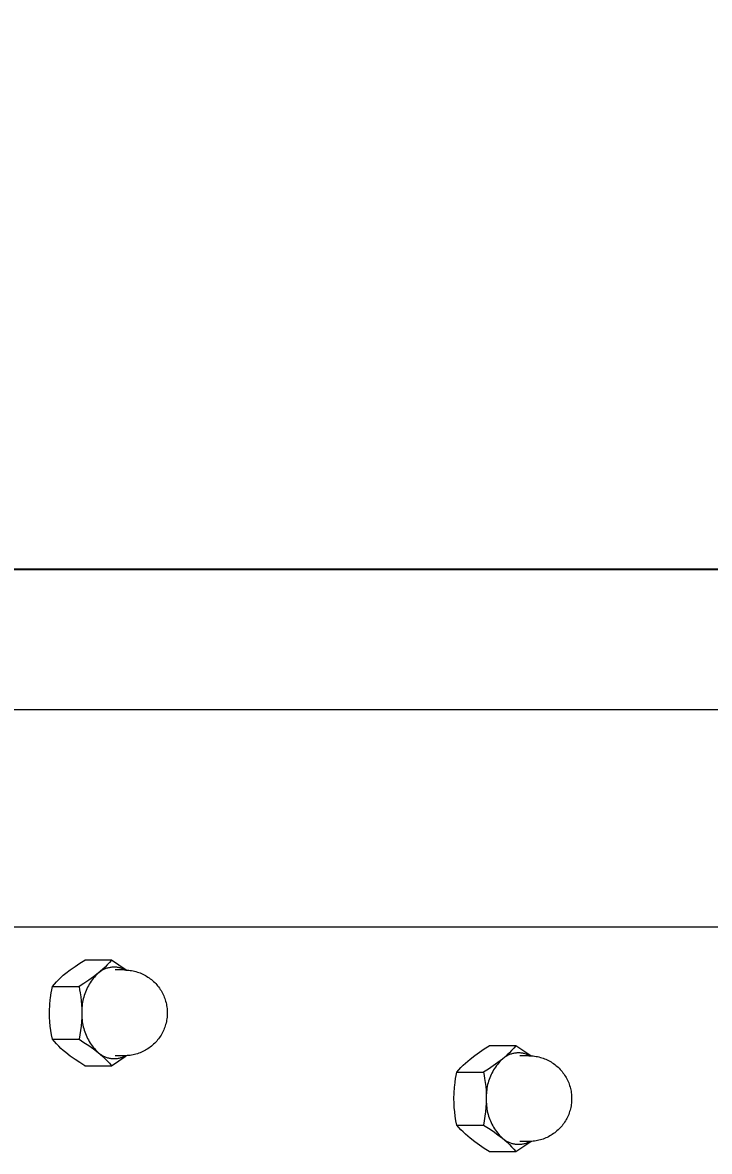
# Model space of a CAD drawing. Header units: inches. Extents: x -14 to 184, y -4 to 134.
# Drawn here: x 63.06 to 67.79, y 126.03 to 133.81 of the extents above; entities that cross this region are included whole.
import ezdxf

# ---------------------------------------------------------------- set-up
doc = ezdxf.new("R2010")
doc.units = ezdxf.units.IN
doc.layers.add('ZANO_R', color=7, linetype='Continuous', lineweight=0)
doc.layers.add('ZANO_W', color=1, linetype='Continuous', lineweight=0)
doc.styles.get("Standard").update_dxf_attribs({"font": 'arial.ttf'})
doc.dimstyles.new('amerykanie', dxfattribs={"dimtxt": 50, "dimasz": 50, "dimexe": 0.5, "dimexo": 0.5, "dimgap": 1, "dimtad": 1, "dimdec": 0, "dimzin": 0, "dimlunit": 5, "dimtxsty": 'Standard', "dimcen": 0.09, "dimclrd": 1, "dimclre": 1, "dimclrt": 1, "dimazin": 0, "dimtfac": 1, "dimtdec": 0, "dimtmove": 0, "dimatfit": 3, "dimfxl": 1, "dimtzin": 0, "dimarcsym": 1})

# ---------------------------------------------------------------- blocks, each defined once
blk = doc.blocks.new('*D381')
at = {"layer": 'ZANO_W', "color": 1, "lineweight": -2}
for p, q in [((-4.1373, 129.4139), (-4.1373, 130.5417)), ((72.4524, 129.4354), (72.4524, 130.5417)), ((-3.1373, 130.0417), (71.4524, 130.0417))]:
    blk.add_line(p, q, dxfattribs=at)
at = {"layer": 'ZANO_W', "color": 1}
for points in [[(-3.1373, 130.2084), (-3.1373, 129.8751), (-4.1373, 130.0417)], [(71.4524, 129.8751), (71.4524, 130.2084), (72.4524, 130.0417)]]:
    blk.add_solid(points, dxfattribs=at)
at = {"layer": 'ZANO_W', "color": 1, "insert": (34.1576, 131.3819), "char_height": 1.625, "attachment_point": 5}
blk.add_mtext('76 9/16', dxfattribs=at)

msp = doc.modelspace()

# ---------------------------------------------------------------- linework, layer by layer
at = {"layer": 'ZANO_R'}
for p, q in [((72.29642, 129.07141), (59.9263, 129.07141)), ((72.24184, 127.57534), (60.27113, 127.57534)), ((63.45856, 127.32741), (63.49249, 127.34848)), ((63.67542, 127.34848), (63.49249, 127.34848)), ((63.67542, 127.34848), (63.66151, 127.33205)), ((63.77819, 127.27977), (63.67542, 127.34848)), ((63.36125, 127.25756), (63.3929, 127.28192)), ((63.3929, 127.28192), (63.42535, 127.30522)), ((63.42535, 127.30522), (63.45856, 127.32741)), ((63.60047, 127.27137), (63.58396, 127.25756)), ((63.60228, 127.27169), (63.59752, 127.2684)), ((63.6165, 127.28575), (63.60047, 127.27137)), ((63.60716, 127.27482), (63.60228, 127.27169)), ((63.61214, 127.27777), (63.60716, 127.27482)), ((63.61722, 127.28055), (63.61214, 127.27777)), ((63.63203, 127.30066), (63.6165, 127.28575)), ((63.62239, 127.28315), (63.61722, 127.28055)), ((63.62765, 127.28557), (63.62239, 127.28315)), ((63.633, 127.2878), (63.62765, 127.28557)), ((63.64704, 127.3161), (63.63203, 127.30066)), ((63.63841, 127.28985), (63.633, 127.2878)), ((63.6439, 127.29171), (63.63841, 127.28985)), ((63.64944, 127.29337), (63.6439, 127.29171)), ((63.66151, 127.33205), (63.64704, 127.3161)), ((63.65504, 127.29485), (63.64944, 127.29337)), ((63.66069, 127.29612), (63.65504, 127.29485)), ((63.66638, 127.2972), (63.66069, 127.29612)), ((63.6721, 127.29808), (63.66638, 127.2972)), ((63.67785, 127.29876), (63.6721, 127.29808)), ((63.68362, 127.29924), (63.67785, 127.29876)), ((63.68941, 127.29952), (63.68362, 127.29924)), ((63.6952, 127.2996), (63.68941, 127.29952)), ((63.70099, 127.29948), (63.6952, 127.2996)), ((63.70677, 127.29916), (63.70099, 127.29948)), ((63.76491, 127.28007), (63.70227, 127.28007)), ((63.71253, 127.29863), (63.70677, 127.29916)), ((63.71828, 127.29791), (63.71253, 127.29863)), ((63.72399, 127.29698), (63.71828, 127.29791)), ((63.72967, 127.29586), (63.72399, 127.29698)), ((63.73531, 127.29454), (63.72967, 127.29586)), ((63.7409, 127.29303), (63.73531, 127.29454)), ((63.74643, 127.29132), (63.7409, 127.29303)), ((63.7519, 127.28942), (63.74643, 127.29132)), ((63.7573, 127.28733), (63.7519, 127.28942)), ((63.76263, 127.28506), (63.7573, 127.28733)), ((63.76787, 127.2826), (63.76263, 127.28506)), ((63.76491, 127.28007), (63.77499, 127.2799)), ((63.77303, 127.27996), (63.76787, 127.2826)), ((63.77499, 127.2799), (63.78506, 127.27938)), ((63.78506, 127.27938), (63.79511, 127.27852)), ((63.79511, 127.27852), (63.80512, 127.27732)), ((63.80512, 127.27732), (63.81508, 127.27578)), ((63.81508, 127.27578), (63.82499, 127.27389)), ((63.82499, 127.27389), (63.83482, 127.27167)), ((63.83482, 127.27167), (63.84458, 127.26912)), ((63.2837, 127.18307), (63.29817, 127.19901)), ((63.29817, 127.19901), (63.31317, 127.21445)), ((63.31317, 127.21445), (63.3287, 127.22937)), ((63.3287, 127.22937), (63.34473, 127.24374)), ((63.34473, 127.24374), (63.36125, 127.25756)), ((63.51986, 127.2099), (63.48665, 127.1877)), ((63.55231, 127.23319), (63.51986, 127.2099)), ((63.52955, 127.19243), (63.52311, 127.18212)), ((63.53634, 127.2025), (63.52955, 127.19243)), ((63.54348, 127.21234), (63.53634, 127.2025)), ((63.55094, 127.22193), (63.54348, 127.21234)), ((63.55874, 127.23125), (63.55094, 127.22193)), ((63.58396, 127.25756), (63.55231, 127.23319)), ((63.56684, 127.24031), (63.55874, 127.23125)), ((63.57525, 127.24908), (63.56684, 127.24031)), ((63.58396, 127.25756), (63.57525, 127.24908)), ((63.58835, 127.26133), (63.58396, 127.25756)), ((63.59288, 127.26494), (63.58835, 127.26133)), ((63.59752, 127.2684), (63.59288, 127.26494)), ((63.84458, 127.26912), (63.85424, 127.26623)), ((63.85424, 127.26623), (63.86379, 127.26302)), ((63.86379, 127.26302), (63.87323, 127.25948)), ((63.87323, 127.25948), (63.88255, 127.25562)), ((63.88255, 127.25562), (63.89173, 127.25145)), ((63.89173, 127.25145), (63.90076, 127.24696)), ((63.90076, 127.24696), (63.90963, 127.24217)), ((63.90963, 127.24217), (63.91833, 127.23708)), ((63.91833, 127.23708), (63.92686, 127.2317)), ((63.92686, 127.2317), (63.93519, 127.22602)), ((63.93519, 127.22602), (63.94333, 127.22007)), ((63.94333, 127.22007), (63.95126, 127.21384)), ((63.95126, 127.21384), (63.95897, 127.20735)), ((63.95897, 127.20735), (63.96645, 127.20059)), ((63.96645, 127.20059), (63.9737, 127.19359)), ((63.9737, 127.19359), (63.98071, 127.18633)), ((63.25672, 127.08878), (63.2616, 127.12222)), ((63.2616, 127.12222), (63.26547, 127.14447)), ((63.26547, 127.14447), (63.26978, 127.16664)), ((63.26978, 127.16664), (63.2837, 127.18307)), ((63.26978, 127.16664), (63.45271, 127.16664)), ((63.48665, 127.1877), (63.45271, 127.16664)), ((63.45271, 127.16664), (63.45702, 127.14447)), ((63.45702, 127.14447), (63.4609, 127.12222)), ((63.4609, 127.12222), (63.46503, 127.09492)), ((63.49217, 127.11624), (63.48836, 127.1047)), ((63.49638, 127.12764), (63.49217, 127.11624)), ((63.50097, 127.13889), (63.49638, 127.12764)), ((63.50595, 127.14998), (63.50097, 127.13889)), ((63.5113, 127.16089), (63.50595, 127.14998)), ((63.51702, 127.17161), (63.5113, 127.16089)), ((63.52311, 127.18212), (63.51702, 127.17161)), ((63.98071, 127.18633), (63.98746, 127.17885)), ((63.98746, 127.17885), (63.99396, 127.17114)), ((63.99396, 127.17114), (64.00019, 127.16321)), ((64.00019, 127.16321), (64.00614, 127.15507)), ((64.00614, 127.15507), (64.01182, 127.14674)), ((64.01182, 127.14674), (64.0172, 127.13821)), ((64.0172, 127.13821), (64.02229, 127.12951)), ((64.02229, 127.12951), (64.02708, 127.12064)), ((64.02708, 127.12064), (64.03157, 127.11161)), ((63.25129, 127.03107), (63.25298, 127.05418)), ((63.25297, 127.05418), (63.25385, 127.06355)), ((63.25385, 127.06355), (63.25407, 127.06567)), ((63.25406, 127.06567), (63.25513, 127.07559)), ((63.25513, 127.07559), (63.25668, 127.08844)), ((63.25668, 127.08844), (63.25672, 127.08878)), ((63.46503, 127.09492), (63.46827, 127.06749)), ((63.46827, 127.06749), (63.47061, 127.03998)), ((63.47061, 127.03998), (63.47206, 127.0124)), ((63.47533, 127.04542), (63.47396, 127.03335)), ((63.47712, 127.05744), (63.47533, 127.04542)), ((63.47932, 127.06939), (63.47712, 127.05744)), ((63.48193, 127.08126), (63.47932, 127.06939)), ((63.48494, 127.09303), (63.48193, 127.08126)), ((63.48836, 127.1047), (63.48494, 127.09303)), ((64.03157, 127.11161), (64.03574, 127.10243)), ((64.03574, 127.10243), (64.0396, 127.09312)), ((64.0396, 127.09312), (64.04314, 127.08368)), ((64.04314, 127.08368), (64.04635, 127.07412)), ((64.04635, 127.07412), (64.04924, 127.06446)), ((64.04924, 127.06446), (64.05179, 127.0547)), ((64.05179, 127.0547), (64.05401, 127.04487)), ((64.05401, 127.04487), (64.05589, 127.03496)), ((63.24989, 126.98479), (63.25004, 126.99984)), ((63.25063, 126.95426), (63.24989, 126.98479)), ((63.25004, 126.99984), (63.25024, 127.00792)), ((63.25025, 127.00792), (63.25129, 127.03107)), ((63.4726, 126.98479), (63.47187, 126.95426)), ((63.47206, 127.0124), (63.4726, 126.98479)), ((63.47245, 127.00909), (63.47232, 126.99694)), ((63.47232, 126.99694), (63.4726, 126.98479)), ((63.4726, 126.98479), (63.47232, 126.97264)), ((63.47232, 126.97264), (63.47245, 126.96049)), ((63.47299, 127.02123), (63.47245, 127.00909)), ((63.47245, 126.96049), (63.47299, 126.94835)), ((63.47396, 127.03335), (63.47299, 127.02123)), ((64.05589, 127.03496), (64.05744, 127.025)), ((64.05744, 127.025), (64.05864, 127.01499)), ((64.05864, 127.01499), (64.0595, 127.00494)), ((64.0595, 126.96464), (64.05864, 126.9546)), ((64.0595, 127.00494), (64.06001, 126.99487)), ((64.06001, 126.97471), (64.0595, 126.96464)), ((64.06001, 126.99487), (64.06019, 126.98479)), ((64.06019, 126.98479), (64.06001, 126.97471)), ((63.2524, 126.92378), (63.25063, 126.95426)), ((63.2552, 126.89337), (63.2524, 126.92378)), ((63.25904, 126.86307), (63.2552, 126.89337)), ((63.46729, 126.89337), (63.46346, 126.86307)), ((63.4701, 126.92378), (63.46729, 126.89337)), ((63.47187, 126.95426), (63.4701, 126.92378)), ((63.47299, 126.94835), (63.47396, 126.93624)), ((63.47396, 126.93624), (63.47533, 126.92417)), ((63.47533, 126.92417), (63.47712, 126.91215)), ((63.47712, 126.91215), (63.47932, 126.90019)), ((63.47932, 126.90019), (63.48193, 126.88833)), ((63.48193, 126.88833), (63.48494, 126.87655)), ((64.04314, 126.88591), (64.0396, 126.87647)), ((64.04635, 126.89547), (64.04314, 126.88591)), ((64.04924, 126.90513), (64.04635, 126.89547)), ((64.05179, 126.91488), (64.04924, 126.90513)), ((64.05401, 126.92472), (64.05179, 126.91488)), ((64.05589, 126.93462), (64.05401, 126.92472)), ((64.05744, 126.94459), (64.05589, 126.93462)), ((64.05864, 126.9546), (64.05744, 126.94459)), ((63.2639, 126.83292), (63.25904, 126.86307)), ((63.26978, 126.80295), (63.2639, 126.83292)), ((63.4586, 126.83292), (63.45271, 126.80295)), ((63.46346, 126.86307), (63.4586, 126.83292)), ((63.48494, 126.87655), (63.48836, 126.86489)), ((63.48836, 126.86489), (63.49217, 126.85335)), ((63.49217, 126.85335), (63.49638, 126.84195)), ((63.49638, 126.84195), (63.50097, 126.8307)), ((63.50097, 126.8307), (63.50595, 126.81961)), ((63.50595, 126.81961), (63.5113, 126.8087)), ((63.5113, 126.8087), (63.51702, 126.79798)), ((64.00019, 126.80638), (63.99396, 126.79845)), ((64.00614, 126.81451), (64.00019, 126.80638)), ((64.01182, 126.82285), (64.00614, 126.81451)), ((64.0172, 126.83137), (64.01182, 126.82285)), ((64.02229, 126.84008), (64.0172, 126.83137)), ((64.02708, 126.84895), (64.02229, 126.84008)), ((64.03157, 126.85798), (64.02708, 126.84895)), ((64.03574, 126.86716), (64.03157, 126.85798)), ((64.0396, 126.87647), (64.03574, 126.86716)), ((63.2837, 126.78652), (63.26978, 126.80295)), ((63.26978, 126.80295), (63.45271, 126.80295)), ((63.29817, 126.77057), (63.2837, 126.78652)), ((63.31317, 126.75514), (63.29817, 126.77057)), ((63.3287, 126.74022), (63.31317, 126.75514)), ((63.34473, 126.72585), (63.3287, 126.74022)), ((63.45271, 126.80295), (63.48665, 126.78188)), ((63.48665, 126.78188), (63.51986, 126.75969)), ((63.51702, 126.79798), (63.52311, 126.78746)), ((63.51986, 126.75969), (63.55231, 126.7364)), ((63.52311, 126.78746), (63.52955, 126.77716)), ((63.52955, 126.77716), (63.53634, 126.76708)), ((63.53634, 126.76708), (63.54348, 126.75725)), ((63.54348, 126.75725), (63.55094, 126.74766)), ((63.55094, 126.74766), (63.55874, 126.73833)), ((63.55231, 126.7364), (63.58396, 126.71203)), ((63.55874, 126.73833), (63.56684, 126.72928)), ((63.56684, 126.72928), (63.57525, 126.72051)), ((63.90963, 126.72741), (63.90076, 126.72262)), ((63.91833, 126.7325), (63.90963, 126.72741)), ((63.92686, 126.73789), (63.91833, 126.7325)), ((63.93519, 126.74356), (63.92686, 126.73789)), ((63.94333, 126.74952), (63.93519, 126.74356)), ((63.95126, 126.75574), (63.94333, 126.74952)), ((63.95897, 126.76224), (63.95126, 126.75574)), ((63.96645, 126.769), (63.95897, 126.76224)), ((63.9737, 126.776), (63.96645, 126.769)), ((63.98071, 126.78325), (63.9737, 126.776)), ((63.98746, 126.79074), (63.98071, 126.78325)), ((63.99396, 126.79845), (63.98746, 126.79074)), ((66.20923, 126.71467), (66.24244, 126.73686)), ((66.24244, 126.73686), (66.27638, 126.75793)), ((66.45931, 126.75793), (66.27638, 126.75793)), ((66.44539, 126.7415), (66.43092, 126.72555)), ((66.45931, 126.75793), (66.44539, 126.7415)), ((66.56208, 126.68922), (66.45931, 126.75793)), ((63.36125, 126.71203), (63.34473, 126.72585)), ((63.3929, 126.68766), (63.36125, 126.71203)), ((63.42535, 126.66437), (63.3929, 126.68766)), ((63.45856, 126.64218), (63.42535, 126.66437)), ((63.57525, 126.72051), (63.58396, 126.71203)), ((63.58396, 126.71203), (63.58835, 126.70826)), ((63.58396, 126.71203), (63.60047, 126.69821)), ((63.58835, 126.70826), (63.59288, 126.70464)), ((63.59288, 126.70464), (63.59752, 126.70119)), ((63.59752, 126.70119), (63.60228, 126.69789)), ((63.60047, 126.69821), (63.6165, 126.68384)), ((63.60228, 126.69789), (63.60716, 126.69477)), ((63.60716, 126.69477), (63.61214, 126.69182)), ((63.61214, 126.69182), (63.61722, 126.68904)), ((63.6165, 126.68384), (63.63203, 126.66892)), ((63.61722, 126.68904), (63.62239, 126.68644)), ((63.62239, 126.68644), (63.62765, 126.68402)), ((63.62765, 126.68402), (63.633, 126.68178)), ((63.63203, 126.66892), (63.64704, 126.65348)), ((63.633, 126.68178), (63.63841, 126.67974)), ((63.63841, 126.67974), (63.6439, 126.67788)), ((63.6439, 126.67788), (63.64944, 126.67621)), ((63.64704, 126.65348), (63.66151, 126.63754)), ((63.64944, 126.67621), (63.65504, 126.67474)), ((63.65504, 126.67474), (63.66069, 126.67347)), ((63.66069, 126.67347), (63.66638, 126.67239)), ((63.66638, 126.67239), (63.6721, 126.67151)), ((63.6721, 126.67151), (63.67785, 126.67082)), ((63.67542, 126.62111), (63.77819, 126.68982)), ((63.67785, 126.67082), (63.68362, 126.67034)), ((63.68362, 126.67034), (63.68941, 126.67006)), ((63.68941, 126.67006), (63.6952, 126.66998)), ((63.6952, 126.66998), (63.70099, 126.67011)), ((63.70099, 126.67011), (63.70677, 126.67043)), ((63.76491, 126.68952), (63.70227, 126.68952)), ((63.70677, 126.67043), (63.71253, 126.67096)), ((63.71253, 126.67096), (63.71828, 126.67168)), ((63.71828, 126.67168), (63.72399, 126.67261)), ((63.72399, 126.67261), (63.72967, 126.67373)), ((63.72967, 126.67373), (63.73531, 126.67505)), ((63.73531, 126.67505), (63.7409, 126.67656)), ((63.7409, 126.67656), (63.74643, 126.67827)), ((63.74643, 126.67827), (63.7519, 126.68017)), ((63.7519, 126.68017), (63.7573, 126.68226)), ((63.7573, 126.68226), (63.76263, 126.68453)), ((63.76263, 126.68453), (63.76787, 126.68699)), ((63.77499, 126.68969), (63.76491, 126.68952)), ((63.76787, 126.68699), (63.77303, 126.68963)), ((63.78506, 126.69021), (63.77499, 126.68969)), ((63.79511, 126.69107), (63.78506, 126.69021)), ((63.80512, 126.69227), (63.79511, 126.69107)), ((63.81508, 126.69381), (63.80512, 126.69227)), ((63.82499, 126.69569), (63.81508, 126.69381)), ((63.83482, 126.69791), (63.82499, 126.69569)), ((63.84458, 126.70047), (63.83482, 126.69791)), ((63.85424, 126.70335), (63.84458, 126.70047)), ((63.86379, 126.70657), (63.85424, 126.70335)), ((63.87323, 126.71011), (63.86379, 126.70657)), ((63.88255, 126.71396), (63.87323, 126.71011)), ((63.89173, 126.71814), (63.88255, 126.71396)), ((63.90076, 126.72262), (63.89173, 126.71814)), ((66.11259, 126.63882), (66.12862, 126.65319)), ((66.12862, 126.65319), (66.14513, 126.66701)), ((66.14513, 126.66701), (66.17678, 126.69137)), ((66.17678, 126.69137), (66.20923, 126.71467)), ((66.36784, 126.66701), (66.33619, 126.64264)), ((66.35073, 126.64976), (66.34262, 126.6407)), ((66.35914, 126.65853), (66.35073, 126.64976)), ((66.36784, 126.66701), (66.35914, 126.65853)), ((66.38436, 126.68082), (66.36784, 126.66701)), ((66.37224, 126.67078), (66.36784, 126.66701)), ((66.37676, 126.67439), (66.37224, 126.67078)), ((66.38141, 126.67785), (66.37676, 126.67439)), ((66.38617, 126.68114), (66.38141, 126.67785)), ((66.40039, 126.6952), (66.38436, 126.68082)), ((66.39104, 126.68427), (66.38617, 126.68114)), ((66.39603, 126.68722), (66.39104, 126.68427)), ((66.40111, 126.69), (66.39603, 126.68722)), ((66.41592, 126.71011), (66.40039, 126.6952)), ((66.40628, 126.6926), (66.40111, 126.69)), ((66.41154, 126.69502), (66.40628, 126.6926)), ((66.41688, 126.69725), (66.41154, 126.69502)), ((66.43092, 126.72555), (66.41592, 126.71011)), ((66.4223, 126.6993), (66.41688, 126.69725)), ((66.42778, 126.70116), (66.4223, 126.6993)), ((66.43333, 126.70282), (66.42778, 126.70116)), ((66.43893, 126.70429), (66.43333, 126.70282)), ((66.44458, 126.70557), (66.43893, 126.70429)), ((66.45027, 126.70665), (66.44458, 126.70557)), ((66.45599, 126.70753), (66.45027, 126.70665)), ((66.46174, 126.70821), (66.45599, 126.70753)), ((66.46751, 126.70869), (66.46174, 126.70821)), ((66.47329, 126.70897), (66.46751, 126.70869)), ((66.47908, 126.70905), (66.47329, 126.70897)), ((66.48487, 126.70893), (66.47908, 126.70905)), ((66.49065, 126.7086), (66.48487, 126.70893)), ((66.5488, 126.68952), (66.48616, 126.68952)), ((66.49642, 126.70808), (66.49065, 126.7086)), ((66.50216, 126.70736), (66.49642, 126.70808)), ((66.50788, 126.70643), (66.50216, 126.70736)), ((66.51356, 126.70531), (66.50788, 126.70643)), ((66.5192, 126.70399), (66.51356, 126.70531)), ((66.52479, 126.70247), (66.5192, 126.70399)), ((66.53032, 126.70077), (66.52479, 126.70247)), ((66.53579, 126.69887), (66.53032, 126.70077)), ((66.54119, 126.69678), (66.53579, 126.69887)), ((66.54652, 126.6945), (66.54119, 126.69678)), ((66.55176, 126.69205), (66.54652, 126.6945)), ((66.5488, 126.68952), (66.55888, 126.68935)), ((66.55691, 126.68941), (66.55176, 126.69205)), ((66.55888, 126.68935), (66.56895, 126.68883)), ((66.56895, 126.68883), (66.57899, 126.68797)), ((66.57899, 126.68797), (66.589, 126.68677)), ((66.589, 126.68677), (66.59897, 126.68522)), ((66.59897, 126.68522), (66.60887, 126.68334)), ((66.60887, 126.68334), (66.61871, 126.68112)), ((66.61871, 126.68112), (66.62846, 126.67857)), ((66.62846, 126.67857), (66.63812, 126.67568)), ((66.63812, 126.67568), (66.64768, 126.67247)), ((66.64768, 126.67247), (66.65712, 126.66893)), ((66.65712, 126.66893), (66.66643, 126.66507)), ((66.66643, 126.66507), (66.67561, 126.6609)), ((66.67561, 126.6609), (66.68464, 126.65641)), ((66.68464, 126.65641), (66.69351, 126.65162)), ((66.69351, 126.65162), (66.70222, 126.64653)), ((63.49249, 126.62111), (63.45856, 126.64218)), ((63.49249, 126.62111), (63.67542, 126.62111)), ((63.66151, 126.63754), (63.67542, 126.62111)), ((66.04936, 126.55392), (66.05367, 126.57608)), ((66.05367, 126.57608), (66.06758, 126.59252)), ((66.05367, 126.57608), (66.2366, 126.57608)), ((66.06758, 126.59252), (66.08205, 126.60846)), ((66.08205, 126.60846), (66.09706, 126.6239)), ((66.09706, 126.6239), (66.11259, 126.63882)), ((66.27053, 126.59715), (66.2366, 126.57608)), ((66.2366, 126.57608), (66.24091, 126.55392)), ((66.30374, 126.61935), (66.27053, 126.59715)), ((66.30091, 126.58105), (66.29518, 126.57033)), ((66.30699, 126.59157), (66.30091, 126.58105)), ((66.33619, 126.64264), (66.30374, 126.61935)), ((66.31344, 126.60187), (66.30699, 126.59157)), ((66.32023, 126.61195), (66.31344, 126.60187)), ((66.32736, 126.62179), (66.32023, 126.61195)), ((66.33483, 126.63138), (66.32736, 126.62179)), ((66.34262, 126.6407), (66.33483, 126.63138)), ((66.70222, 126.64653), (66.71074, 126.64115)), ((66.71074, 126.64115), (66.71908, 126.63547)), ((66.71908, 126.63547), (66.72721, 126.62952)), ((66.72721, 126.62952), (66.73514, 126.62329)), ((66.73514, 126.62329), (66.74285, 126.6168)), ((66.74285, 126.6168), (66.75034, 126.61004)), ((66.75034, 126.61004), (66.75759, 126.60303)), ((66.75759, 126.60303), (66.76459, 126.59578)), ((66.76459, 126.59578), (66.77135, 126.5883)), ((66.77135, 126.5883), (66.77785, 126.58059)), ((66.77785, 126.58059), (66.78407, 126.57266)), ((66.78407, 126.57266), (66.79003, 126.56452)), ((66.03901, 126.48504), (66.04196, 126.50839)), ((66.04196, 126.50839), (66.04548, 126.53167)), ((66.04548, 126.53167), (66.04936, 126.55392)), ((66.24091, 126.55392), (66.24478, 126.53167)), ((66.24478, 126.53167), (66.24891, 126.50436)), ((66.24891, 126.50436), (66.25215, 126.47694)), ((66.26883, 126.50248), (66.26582, 126.49071)), ((66.27224, 126.51415), (66.26883, 126.50248)), ((66.27606, 126.52568), (66.27224, 126.51415)), ((66.28026, 126.53709), (66.27606, 126.52568)), ((66.28486, 126.54834), (66.28026, 126.53709)), ((66.28983, 126.55942), (66.28486, 126.54834)), ((66.29518, 126.57033), (66.28983, 126.55942)), ((66.79003, 126.56452), (66.7957, 126.55619)), ((66.7957, 126.55619), (66.80109, 126.54766)), ((66.80109, 126.54766), (66.80618, 126.53896)), ((66.80618, 126.53896), (66.81097, 126.53009)), ((66.81097, 126.53009), (66.81545, 126.52106)), ((66.81545, 126.52106), (66.81963, 126.51188)), ((66.81963, 126.51188), (66.82349, 126.50257)), ((66.82349, 126.50257), (66.82702, 126.49312)), ((66.82702, 126.49312), (66.83024, 126.48357)), ((66.03392, 126.40929), (66.03412, 126.41737)), ((66.03413, 126.41737), (66.03517, 126.44052)), ((66.03517, 126.44052), (66.03687, 126.46363)), ((66.03686, 126.46363), (66.03774, 126.47299)), ((66.03774, 126.47299), (66.03795, 126.47511)), ((66.03795, 126.47512), (66.03901, 126.48504)), ((66.25215, 126.47694), (66.2545, 126.44943)), ((66.2545, 126.44943), (66.25594, 126.42185)), ((66.25594, 126.42185), (66.25649, 126.39424)), ((66.25633, 126.41854), (66.2562, 126.40639)), ((66.25688, 126.43068), (66.25633, 126.41854)), ((66.25784, 126.4428), (66.25688, 126.43068)), ((66.25922, 126.45487), (66.25784, 126.4428)), ((66.26101, 126.46689), (66.25922, 126.45487)), ((66.26321, 126.47884), (66.26101, 126.46689)), ((66.26582, 126.49071), (66.26321, 126.47884)), ((66.83024, 126.48357), (66.83312, 126.47391)), ((66.83312, 126.47391), (66.83568, 126.46415)), ((66.83568, 126.46415), (66.8379, 126.45432)), ((66.8379, 126.45432), (66.83978, 126.44441)), ((66.83978, 126.44441), (66.84132, 126.43445)), ((66.84132, 126.43445), (66.84252, 126.42444)), ((66.84252, 126.42444), (66.84338, 126.41439)), ((66.03378, 126.39424), (66.03393, 126.40929)), ((66.03451, 126.36371), (66.03378, 126.39424)), ((66.03628, 126.33322), (66.03451, 126.36371)), ((66.25575, 126.36371), (66.25398, 126.33322)), ((66.25649, 126.39424), (66.25575, 126.36371)), ((66.2562, 126.40639), (66.25649, 126.39424)), ((66.25649, 126.39424), (66.2562, 126.38209)), ((66.2562, 126.38209), (66.25633, 126.36994)), ((66.25633, 126.36994), (66.25688, 126.3578)), ((66.25688, 126.3578), (66.25784, 126.34569)), ((66.25784, 126.34569), (66.25922, 126.33361)), ((66.83978, 126.34407), (66.8379, 126.33417)), ((66.84132, 126.35404), (66.83978, 126.34407)), ((66.84252, 126.36405), (66.84132, 126.35404)), ((66.84338, 126.37409), (66.84252, 126.36405)), ((66.84338, 126.41439), (66.8439, 126.40432)), ((66.8439, 126.38416), (66.84338, 126.37409)), ((66.8439, 126.40432), (66.84407, 126.39424)), ((66.84407, 126.39424), (66.8439, 126.38416)), ((66.03909, 126.30281), (66.03628, 126.33322)), ((66.04292, 126.27252), (66.03909, 126.30281)), ((66.04779, 126.24237), (66.04292, 126.27252)), ((66.24734, 126.27252), (66.24248, 126.24237)), ((66.25118, 126.30281), (66.24734, 126.27252)), ((66.25398, 126.33322), (66.25118, 126.30281)), ((66.25922, 126.33361), (66.26101, 126.32159)), ((66.26101, 126.32159), (66.26321, 126.30964)), ((66.26321, 126.30964), (66.26582, 126.29777)), ((66.26582, 126.29777), (66.26883, 126.286)), ((66.26883, 126.286), (66.27224, 126.27434)), ((66.27224, 126.27434), (66.27606, 126.2628)), ((66.27606, 126.2628), (66.28026, 126.2514)), ((66.81545, 126.26743), (66.81097, 126.2584)), ((66.81963, 126.2766), (66.81545, 126.26743)), ((66.82349, 126.28592), (66.81963, 126.2766)), ((66.82702, 126.29536), (66.82349, 126.28592)), ((66.83024, 126.30492), (66.82702, 126.29536)), ((66.83312, 126.31458), (66.83024, 126.30492)), ((66.83568, 126.32433), (66.83312, 126.31458)), ((66.8379, 126.33417), (66.83568, 126.32433)), ((66.05367, 126.2124), (66.04779, 126.24237)), ((66.06758, 126.19597), (66.05367, 126.2124)), ((66.05367, 126.2124), (66.2366, 126.2124)), ((66.08205, 126.18002), (66.06758, 126.19597)), ((66.24248, 126.24237), (66.2366, 126.2124)), ((66.2366, 126.2124), (66.27053, 126.19133)), ((66.27053, 126.19133), (66.30374, 126.16914)), ((66.28026, 126.2514), (66.28486, 126.24015)), ((66.28486, 126.24015), (66.28983, 126.22906)), ((66.28983, 126.22906), (66.29518, 126.21815)), ((66.29518, 126.21815), (66.30091, 126.20743)), ((66.30091, 126.20743), (66.30699, 126.19691)), ((66.30699, 126.19691), (66.31344, 126.18661)), ((66.31344, 126.18661), (66.32023, 126.17653)), ((66.75759, 126.18545), (66.75034, 126.17844)), ((66.76459, 126.1927), (66.75759, 126.18545)), ((66.77135, 126.20019), (66.76459, 126.1927)), ((66.77785, 126.2079), (66.77135, 126.20019)), ((66.78407, 126.21583), (66.77785, 126.2079)), ((66.79003, 126.22396), (66.78407, 126.21583)), ((66.7957, 126.2323), (66.79003, 126.22396)), ((66.80109, 126.24082), (66.7957, 126.2323)), ((66.80618, 126.24952), (66.80109, 126.24082)), ((66.81097, 126.2584), (66.80618, 126.24952)), ((66.09706, 126.16458), (66.08205, 126.18002)), ((66.11259, 126.14967), (66.09706, 126.16458)), ((66.12862, 126.13529), (66.11259, 126.14967)), ((66.14513, 126.12148), (66.12862, 126.13529)), ((66.17678, 126.09711), (66.14513, 126.12148)), ((66.30374, 126.16914), (66.33619, 126.14585)), ((66.32023, 126.17653), (66.32736, 126.1667)), ((66.32736, 126.1667), (66.33483, 126.15711)), ((66.33483, 126.15711), (66.34262, 126.14778)), ((66.33619, 126.14585), (66.36784, 126.12148)), ((66.34262, 126.14778), (66.35073, 126.13873)), ((66.35073, 126.13873), (66.35914, 126.12996)), ((66.35914, 126.12996), (66.36784, 126.12148)), ((66.36784, 126.12148), (66.37224, 126.11771)), ((66.36784, 126.12148), (66.38436, 126.10766)), ((66.37224, 126.11771), (66.37676, 126.11409)), ((66.37676, 126.11409), (66.38141, 126.11064)), ((66.38141, 126.11064), (66.38617, 126.10734)), ((66.38436, 126.10766), (66.40039, 126.09329)), ((66.38617, 126.10734), (66.39104, 126.10422)), ((66.39104, 126.10422), (66.39603, 126.10127)), ((66.60887, 126.10514), (66.59897, 126.10326)), ((66.61871, 126.10736), (66.60887, 126.10514)), ((66.62846, 126.10992), (66.61871, 126.10736)), ((66.63812, 126.1128), (66.62846, 126.10992)), ((66.64768, 126.11602), (66.63812, 126.1128)), ((66.65712, 126.11955), (66.64768, 126.11602)), ((66.66643, 126.12341), (66.65712, 126.11955)), ((66.67561, 126.12759), (66.66643, 126.12341)), ((66.68464, 126.13207), (66.67561, 126.12759)), ((66.69351, 126.13686), (66.68464, 126.13207)), ((66.70222, 126.14195), (66.69351, 126.13686)), ((66.71074, 126.14734), (66.70222, 126.14195)), ((66.71908, 126.15301), (66.71074, 126.14734)), ((66.72721, 126.15897), (66.71908, 126.15301)), ((66.73514, 126.16519), (66.72721, 126.15897)), ((66.74285, 126.17169), (66.73514, 126.16519)), ((66.75034, 126.17844), (66.74285, 126.17169)), ((66.20923, 126.07382), (66.17678, 126.09711)), ((66.24244, 126.05163), (66.20923, 126.07382)), ((66.27638, 126.03056), (66.24244, 126.05163)), ((66.27638, 126.03056), (66.45931, 126.03056)), ((66.39603, 126.10127), (66.40111, 126.09849)), ((66.40039, 126.09329), (66.41592, 126.07837)), ((66.40111, 126.09849), (66.40628, 126.09589)), ((66.40628, 126.09589), (66.41154, 126.09347)), ((66.41154, 126.09347), (66.41688, 126.09123)), ((66.41592, 126.07837), (66.43092, 126.06293)), ((66.41688, 126.09123), (66.4223, 126.08919)), ((66.4223, 126.08919), (66.42778, 126.08733)), ((66.42778, 126.08733), (66.43333, 126.08566)), ((66.43092, 126.06293), (66.44539, 126.04699)), ((66.43333, 126.08566), (66.43893, 126.08419)), ((66.43893, 126.08419), (66.44458, 126.08291)), ((66.44458, 126.08291), (66.45027, 126.08184)), ((66.44539, 126.04699), (66.45931, 126.03056)), ((66.45027, 126.08184), (66.45599, 126.08095)), ((66.45599, 126.08095), (66.46174, 126.08027)), ((66.45931, 126.03056), (66.56207, 126.09927)), ((66.46174, 126.08027), (66.46751, 126.07979)), ((66.46751, 126.07979), (66.47329, 126.07951)), ((66.47329, 126.07951), (66.47908, 126.07943)), ((66.47908, 126.07943), (66.48487, 126.07956)), ((66.48487, 126.07956), (66.49065, 126.07988)), ((66.5488, 126.09897), (66.48616, 126.09897)), ((66.49065, 126.07988), (66.49642, 126.0804)), ((66.49642, 126.0804), (66.50216, 126.08113)), ((66.50216, 126.08113), (66.50788, 126.08205)), ((66.50788, 126.08205), (66.51356, 126.08318)), ((66.51356, 126.08318), (66.5192, 126.0845)), ((66.5192, 126.0845), (66.52479, 126.08601)), ((66.52479, 126.08601), (66.53032, 126.08772)), ((66.53032, 126.08772), (66.53579, 126.08962)), ((66.53579, 126.08962), (66.54119, 126.09171)), ((66.54119, 126.09171), (66.54652, 126.09398)), ((66.54652, 126.09398), (66.55176, 126.09644)), ((66.55888, 126.09914), (66.5488, 126.09897)), ((66.55176, 126.09644), (66.55691, 126.09908)), ((66.56895, 126.09966), (66.55888, 126.09914)), ((66.57899, 126.10051), (66.56895, 126.09966)), ((66.589, 126.10172), (66.57899, 126.10051)), ((66.59897, 126.10326), (66.589, 126.10172))]:
    msp.add_line(p, q, dxfattribs=at)

# ---------------------------------------------------------------- dimensions: what is measured, and where the dimension line sits
at = {"layer": 'ZANO_W'}
dim = msp.add_linear_dim(base=(72.45243, 130.041731), p1=(-4.137324, 128.913928), p2=(72.45243, 128.935372), dimstyle='amerykanie', override={"dimtxt": 1.625, "dimasz": 1, "dimgap": 0.5, "dimdec": 4, "dimaunit": 1, "dimadec": 1, "dimtdec": 4, "dimtmove": 1, "dimfrac": 2}, dxfattribs=at)
dim.commit()
dim.dimension.update_dxf_attribs({"geometry": '*D381', "text_midpoint": (34.157553, 131.381942)})

doc.saveas('drawing.dxf')
